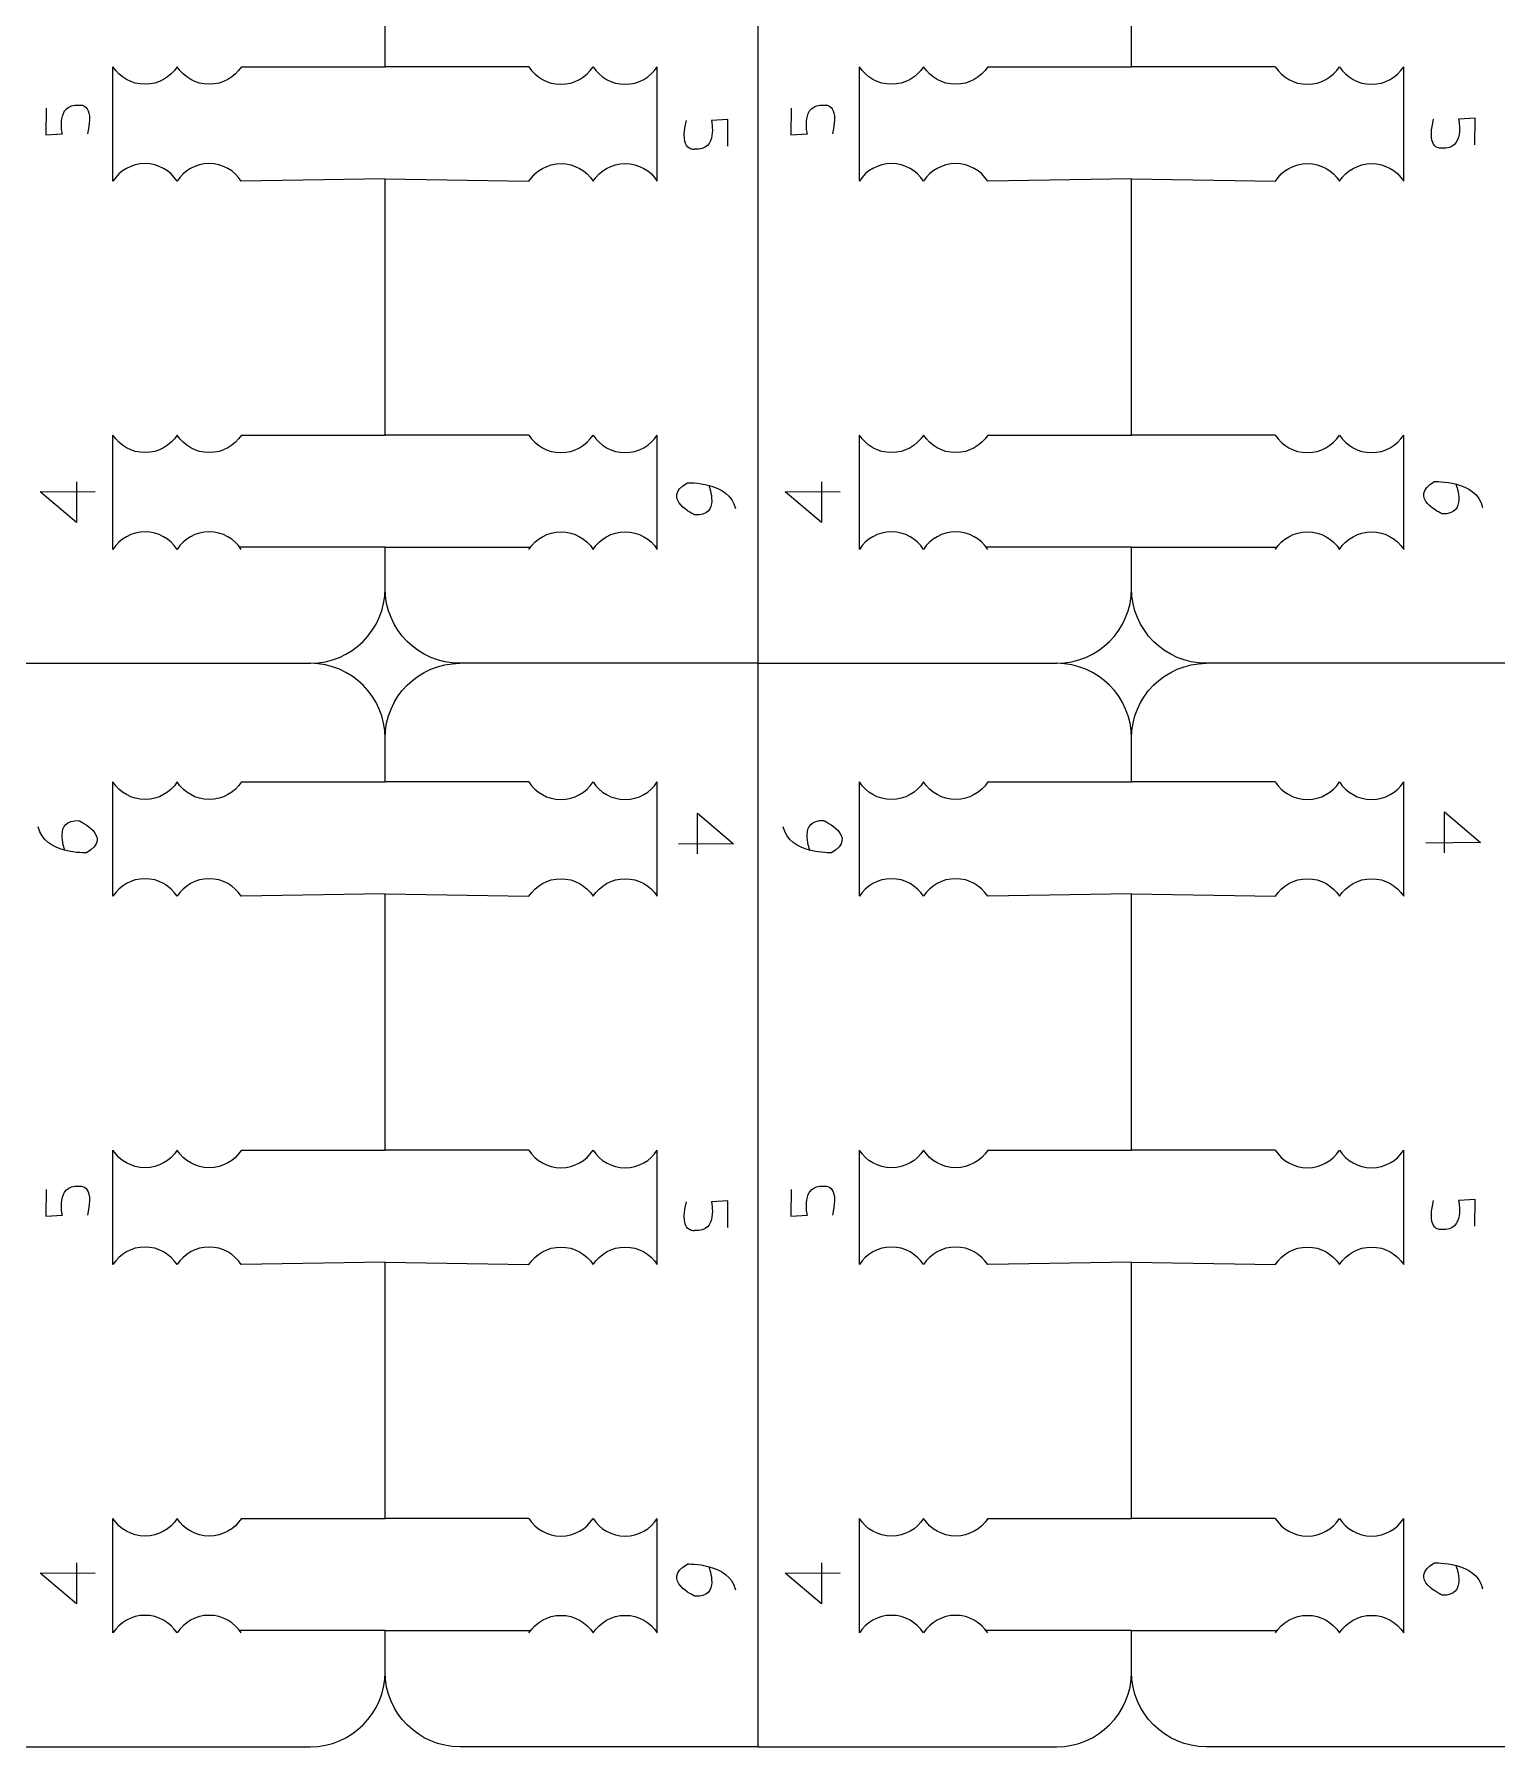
# Model space of a CAD drawing. Header units: centimetres. Extents: x -25 to 25, y -32.5 to 32.5.
# Drawn here: x -2.708 to 1.305, y 10.937 to 15.61 of the extents above; entities that cross this region are included whole.
import ezdxf

# ---------------------------------------------------------------- set-up
doc = ezdxf.new("R2010")
doc.units = ezdxf.units.CM
doc.header["$MEASUREMENT"] = 0
doc.layers.add('Capa 1', color=7, linetype='Continuous')

msp = doc.modelspace()

# ---------------------------------------------------------------- linework, layer by layer
at = {"layer": 'Capa 1', "color": 250, "lineweight": 9}
for points in [[(-0.73177, 13.89342), (-0.73177, 13.89342), (-0.73177, 16.84943), (-0.73177, 16.84943)], [(-2.49337, 15.2089), (-2.49337, 15.2089), (-2.49321, 15.521), (-2.49321, 15.521)], [(-1.3581, 15.521), (-1.3581, 15.521), (-1.75042, 15.521), (-1.75042, 15.521)], [(-1.00747, 15.2089), (-1.00747, 15.2089), (-1.00764, 15.521), (-1.00764, 15.521)], [(-0.45609, 15.2089), (-0.45609, 15.2089), (-0.45593, 15.521), (-0.45593, 15.521)], [(0.67919, 15.521), (0.67919, 15.521), (0.28686, 15.521), (0.28686, 15.521)], [(1.02981, 15.2089), (1.02981, 15.2089), (1.02964, 15.521), (1.02964, 15.521)], [(-1.75042, 15.21516), (-1.75042, 15.21516), (-1.35793, 15.2089), (-1.35793, 15.2089)], [(0.28686, 15.21516), (0.28686, 15.21516), (0.67935, 15.2089), (0.67935, 15.2089)], [(-2.49337, 14.20405), (-2.49337, 14.20405), (-2.49321, 14.51615), (-2.49321, 14.51615)], [(-1.3581, 14.51615), (-1.3581, 14.51615), (-1.75042, 14.51615), (-1.75042, 14.51615)], [(-1.00747, 14.20405), (-1.00747, 14.20405), (-1.00764, 14.51615), (-1.00764, 14.51615)], [(-0.45609, 14.20405), (-0.45609, 14.20405), (-0.45593, 14.51615), (-0.45593, 14.51615)], [(0.67919, 14.51615), (0.67919, 14.51615), (0.28686, 14.51615), (0.28686, 14.51615)], [(1.02981, 14.20405), (1.02981, 14.20405), (1.02964, 14.51615), (1.02964, 14.51615)], [(-1.75042, 14.2103), (-1.75042, 14.2103), (-1.35358, 14.2103), (-1.35358, 14.2103)], [(0.28686, 14.2103), (0.28686, 14.2103), (0.6837, 14.2103), (0.6837, 14.2103)], [(-1.75042, 13.68952), (-1.75042, 13.80167), (-1.65867, 13.89342), (-1.54653, 13.89342)], [(-0.73177, 10.93743), (-0.73177, 10.93743), (-0.73177, 13.89344), (-0.73177, 13.89344)], [(0.28686, 13.68952), (0.28686, 13.80167), (0.37861, 13.89342), (0.49076, 13.89342)], [(-2.49337, 13.25777), (-2.49337, 13.25777), (-2.49321, 13.56987), (-2.49321, 13.56987)], [(-1.3581, 13.56987), (-1.3581, 13.56987), (-1.75042, 13.56987), (-1.75042, 13.56987)], [(-1.00747, 13.25777), (-1.00747, 13.25777), (-1.00764, 13.56987), (-1.00764, 13.56987)], [(-0.45609, 13.25777), (-0.45609, 13.25777), (-0.45593, 13.56987), (-0.45593, 13.56987)], [(0.67919, 13.56987), (0.67919, 13.56987), (0.28686, 13.56987), (0.28686, 13.56987)], [(1.02981, 13.25777), (1.02981, 13.25777), (1.02964, 13.56987), (1.02964, 13.56987)], [(-1.75042, 13.26402), (-1.75042, 13.26402), (-1.35793, 13.25777), (-1.35793, 13.25777)], [(0.28686, 13.26402), (0.28686, 13.26402), (0.67935, 13.25777), (0.67935, 13.25777)], [(-2.49337, 12.25291), (-2.49337, 12.25291), (-2.49321, 12.56501), (-2.49321, 12.56501)], [(-1.3581, 12.56501), (-1.3581, 12.56501), (-1.75042, 12.56501), (-1.75042, 12.56501)], [(-1.00747, 12.25291), (-1.00747, 12.25291), (-1.00764, 12.56501), (-1.00764, 12.56501)], [(-0.45609, 12.25291), (-0.45609, 12.25291), (-0.45593, 12.56501), (-0.45593, 12.56501)], [(0.67919, 12.56501), (0.67919, 12.56501), (0.28686, 12.56501), (0.28686, 12.56501)], [(1.02981, 12.25291), (1.02981, 12.25291), (1.02964, 12.56501), (1.02964, 12.56501)], [(-1.75042, 12.25916), (-1.75042, 12.25916), (-1.35793, 12.25291), (-1.35793, 12.25291)], [(0.28686, 12.25916), (0.28686, 12.25916), (0.67935, 12.25291), (0.67935, 12.25291)], [(-2.49337, 11.24806), (-2.49337, 11.24806), (-2.49321, 11.56016), (-2.49321, 11.56016)], [(-1.3581, 11.56016), (-1.3581, 11.56016), (-1.75042, 11.56016), (-1.75042, 11.56016)], [(-1.00747, 11.24806), (-1.00747, 11.24806), (-1.00764, 11.56016), (-1.00764, 11.56016)], [(-0.45609, 11.24806), (-0.45609, 11.24806), (-0.45593, 11.56016), (-0.45593, 11.56016)], [(0.67919, 11.56016), (0.67919, 11.56016), (0.28686, 11.56016), (0.28686, 11.56016)], [(1.02981, 11.24806), (1.02981, 11.24806), (1.02964, 11.56016), (1.02964, 11.56016)], [(-1.75042, 11.25431), (-1.75042, 11.25431), (-1.35358, 11.25431), (-1.35358, 11.25431)], [(0.28686, 11.25431), (0.28686, 11.25431), (0.6837, 11.25431), (0.6837, 11.25431)]]:
    msp.add_open_spline(points, degree=3, dxfattribs=at)
for points, knots in [([(-2.14275, 15.521), (-2.14275, 15.521), (-1.75042, 15.521), (-1.75042, 15.521), (-1.75042, 15.521), (-1.75042, 15.521), (-1.75042, 16.22001), (-1.75042, 16.22001), (-1.75042, 16.22001), (-1.75042, 16.22001), (-2.14292, 16.21376), (-2.14292, 16.21376)], [0, 0, 0, 0, 0.25, 0.25, 0.25, 0.25, 0.5, 0.5, 0.5, 0.5, 1, 1, 1, 1]), ([(-0.10547, 15.521), (-0.10547, 15.521), (0.28686, 15.521), (0.28686, 15.521), (0.28686, 15.521), (0.28686, 15.521), (0.28686, 16.22001), (0.28686, 16.22001), (0.28686, 16.22001), (0.28686, 16.22001), (-0.10564, 16.21376), (-0.10564, 16.21376)], [0, 0, 0, 0, 0.25, 0.25, 0.25, 0.25, 0.5, 0.5, 0.5, 0.5, 1, 1, 1, 1]), ([(-2.31798, 15.521), (-2.33648, 15.49219), (-2.36881, 15.47309), (-2.40559, 15.47309), (-2.40559, 15.47309), (-2.44238, 15.47309), (-2.47471, 15.49219), (-2.49321, 15.521)], [0, 0, 0, 0, 0.3333333, 0.3333333, 0.3333333, 0.3333333, 1, 1, 1, 1]), ([(-2.14275, 15.521), (-2.16125, 15.49219), (-2.19358, 15.47309), (-2.23037, 15.47309), (-2.23037, 15.47309), (-2.26715, 15.47309), (-2.29948, 15.49219), (-2.31798, 15.521)], [0, 0, 0, 0, 0.3333333, 0.3333333, 0.3333333, 0.3333333, 1, 1, 1, 1]), ([(-1.3581, 15.521), (-1.3396, 15.49219), (-1.30727, 15.47309), (-1.27048, 15.47309), (-1.27048, 15.47309), (-1.2337, 15.47309), (-1.20136, 15.49219), (-1.18287, 15.521)], [0, 0, 0, 0, 0.3333333, 0.3333333, 0.3333333, 0.3333333, 1, 1, 1, 1]), ([(-1.18287, 15.521), (-1.16437, 15.49219), (-1.13204, 15.47309), (-1.09525, 15.47309), (-1.09525, 15.47309), (-1.05847, 15.47309), (-1.02614, 15.49219), (-1.00764, 15.521)], [0, 0, 0, 0, 0.3333333, 0.3333333, 0.3333333, 0.3333333, 1, 1, 1, 1]), ([(-0.2807, 15.521), (-0.2992, 15.49219), (-0.33153, 15.47309), (-0.36831, 15.47309), (-0.36831, 15.47309), (-0.4051, 15.47309), (-0.43743, 15.49219), (-0.45593, 15.521)], [0, 0, 0, 0, 0.3333333, 0.3333333, 0.3333333, 0.3333333, 1, 1, 1, 1]), ([(-0.10547, 15.521), (-0.12397, 15.49219), (-0.1563, 15.47309), (-0.19308, 15.47309), (-0.19308, 15.47309), (-0.22987, 15.47309), (-0.2622, 15.49219), (-0.2807, 15.521)], [0, 0, 0, 0, 0.3333333, 0.3333333, 0.3333333, 0.3333333, 1, 1, 1, 1]), ([(0.67919, 15.521), (0.69768, 15.49219), (0.73001, 15.47309), (0.7668, 15.47309), (0.7668, 15.47309), (0.80358, 15.47309), (0.83592, 15.49219), (0.85441, 15.521)], [0, 0, 0, 0, 0.3333333, 0.3333333, 0.3333333, 0.3333333, 1, 1, 1, 1]), ([(0.85441, 15.521), (0.87291, 15.49219), (0.90524, 15.47309), (0.94203, 15.47309), (0.94203, 15.47309), (0.97881, 15.47309), (1.01115, 15.49219), (1.02964, 15.521)], [0, 0, 0, 0, 0.3333333, 0.3333333, 0.3333333, 0.3333333, 1, 1, 1, 1]), ([(-2.31815, 15.2089), (-2.33664, 15.23772), (-2.36898, 15.25682), (-2.40576, 15.25682), (-2.40576, 15.25682), (-2.44255, 15.25682), (-2.47488, 15.23772), (-2.49337, 15.2089)], [0, 0, 0, 0, 0.3333333, 0.3333333, 0.3333333, 0.3333333, 1, 1, 1, 1]), ([(-2.14292, 15.2089), (-2.16141, 15.23772), (-2.19375, 15.25682), (-2.23053, 15.25682), (-2.23053, 15.25682), (-2.26732, 15.25682), (-2.29965, 15.23772), (-2.31815, 15.2089)], [0, 0, 0, 0, 0.3333333, 0.3333333, 0.3333333, 0.3333333, 1, 1, 1, 1]), ([(-1.35793, 15.2089), (-1.33943, 15.23772), (-1.3071, 15.25682), (-1.27032, 15.25682), (-1.27032, 15.25682), (-1.23353, 15.25682), (-1.2012, 15.23772), (-1.1827, 15.2089)], [0, 0, 0, 0, 0.3333333, 0.3333333, 0.3333333, 0.3333333, 1, 1, 1, 1]), ([(-1.1827, 15.2089), (-1.1642, 15.23772), (-1.13187, 15.25682), (-1.09509, 15.25682), (-1.09509, 15.25682), (-1.0583, 15.25682), (-1.02597, 15.23772), (-1.00747, 15.2089)], [0, 0, 0, 0, 0.3333333, 0.3333333, 0.3333333, 0.3333333, 1, 1, 1, 1]), ([(-0.28087, 15.2089), (-0.29936, 15.23772), (-0.33169, 15.25682), (-0.36848, 15.25682), (-0.36848, 15.25682), (-0.40526, 15.25682), (-0.4376, 15.23772), (-0.45609, 15.2089)], [0, 0, 0, 0, 0.3333333, 0.3333333, 0.3333333, 0.3333333, 1, 1, 1, 1]), ([(-0.10564, 15.2089), (-0.12413, 15.23772), (-0.15647, 15.25682), (-0.19325, 15.25682), (-0.19325, 15.25682), (-0.23004, 15.25682), (-0.26237, 15.23772), (-0.28087, 15.2089)], [0, 0, 0, 0, 0.3333333, 0.3333333, 0.3333333, 0.3333333, 1, 1, 1, 1]), ([(0.67935, 15.2089), (0.69785, 15.23772), (0.73018, 15.25682), (0.76697, 15.25682), (0.76697, 15.25682), (0.80375, 15.25682), (0.83608, 15.23772), (0.85458, 15.2089)], [0, 0, 0, 0, 0.3333333, 0.3333333, 0.3333333, 0.3333333, 1, 1, 1, 1]), ([(0.85458, 15.2089), (0.87308, 15.23772), (0.90541, 15.25682), (0.94219, 15.25682), (0.94219, 15.25682), (0.97898, 15.25682), (1.01131, 15.23772), (1.02981, 15.2089)], [0, 0, 0, 0, 0.3333333, 0.3333333, 0.3333333, 0.3333333, 1, 1, 1, 1]), ([(-2.14275, 14.51615), (-2.14275, 14.51615), (-1.75042, 14.51615), (-1.75042, 14.51615), (-1.75042, 14.51615), (-1.75042, 14.51615), (-1.75042, 15.21516), (-1.75042, 15.21516), (-1.75042, 15.21516), (-1.75042, 15.21516), (-2.14292, 15.2089), (-2.14292, 15.2089)], [0, 0, 0, 0, 0.25, 0.25, 0.25, 0.25, 0.5, 0.5, 0.5, 0.5, 1, 1, 1, 1]), ([(-0.10547, 14.51615), (-0.10547, 14.51615), (0.28686, 14.51615), (0.28686, 14.51615), (0.28686, 14.51615), (0.28686, 14.51615), (0.28686, 15.21516), (0.28686, 15.21516), (0.28686, 15.21516), (0.28686, 15.21516), (-0.10564, 15.2089), (-0.10564, 15.2089)], [0, 0, 0, 0, 0.25, 0.25, 0.25, 0.25, 0.5, 0.5, 0.5, 0.5, 1, 1, 1, 1]), ([(-2.31798, 14.51615), (-2.33648, 14.48733), (-2.36881, 14.46823), (-2.40559, 14.46823), (-2.40559, 14.46823), (-2.44238, 14.46823), (-2.47471, 14.48733), (-2.49321, 14.51615)], [0, 0, 0, 0, 0.3333333, 0.3333333, 0.3333333, 0.3333333, 1, 1, 1, 1]), ([(-2.14275, 14.51615), (-2.16125, 14.48733), (-2.19358, 14.46823), (-2.23037, 14.46823), (-2.23037, 14.46823), (-2.26715, 14.46823), (-2.29948, 14.48733), (-2.31798, 14.51615)], [0, 0, 0, 0, 0.3333333, 0.3333333, 0.3333333, 0.3333333, 1, 1, 1, 1]), ([(-1.3581, 14.51615), (-1.3396, 14.48733), (-1.30727, 14.46823), (-1.27048, 14.46823), (-1.27048, 14.46823), (-1.2337, 14.46823), (-1.20136, 14.48733), (-1.18287, 14.51615)], [0, 0, 0, 0, 0.3333333, 0.3333333, 0.3333333, 0.3333333, 1, 1, 1, 1]), ([(-1.18287, 14.51615), (-1.16437, 14.48733), (-1.13204, 14.46823), (-1.09525, 14.46823), (-1.09525, 14.46823), (-1.05847, 14.46823), (-1.02614, 14.48733), (-1.00764, 14.51615)], [0, 0, 0, 0, 0.3333333, 0.3333333, 0.3333333, 0.3333333, 1, 1, 1, 1]), ([(-0.2807, 14.51615), (-0.2992, 14.48733), (-0.33153, 14.46823), (-0.36831, 14.46823), (-0.36831, 14.46823), (-0.4051, 14.46823), (-0.43743, 14.48733), (-0.45593, 14.51615)], [0, 0, 0, 0, 0.3333333, 0.3333333, 0.3333333, 0.3333333, 1, 1, 1, 1]), ([(-0.10547, 14.51615), (-0.12397, 14.48733), (-0.1563, 14.46823), (-0.19308, 14.46823), (-0.19308, 14.46823), (-0.22987, 14.46823), (-0.2622, 14.48733), (-0.2807, 14.51615)], [0, 0, 0, 0, 0.3333333, 0.3333333, 0.3333333, 0.3333333, 1, 1, 1, 1]), ([(0.67919, 14.51615), (0.69768, 14.48733), (0.73001, 14.46823), (0.7668, 14.46823), (0.7668, 14.46823), (0.80358, 14.46823), (0.83592, 14.48733), (0.85441, 14.51615)], [0, 0, 0, 0, 0.3333333, 0.3333333, 0.3333333, 0.3333333, 1, 1, 1, 1]), ([(0.85441, 14.51615), (0.87291, 14.48733), (0.90524, 14.46823), (0.94203, 14.46823), (0.94203, 14.46823), (0.97881, 14.46823), (1.01115, 14.48733), (1.02964, 14.51615)], [0, 0, 0, 0, 0.3333333, 0.3333333, 0.3333333, 0.3333333, 1, 1, 1, 1]), ([(-2.31815, 14.20405), (-2.33664, 14.23286), (-2.36898, 14.25196), (-2.40576, 14.25196), (-2.40576, 14.25196), (-2.44255, 14.25196), (-2.47488, 14.23286), (-2.49337, 14.20405)], [0, 0, 0, 0, 0.3333333, 0.3333333, 0.3333333, 0.3333333, 1, 1, 1, 1]), ([(-2.14292, 14.20405), (-2.16141, 14.23286), (-2.19375, 14.25196), (-2.23053, 14.25196), (-2.23053, 14.25196), (-2.26732, 14.25196), (-2.29965, 14.23286), (-2.31815, 14.20405)], [0, 0, 0, 0, 0.3333333, 0.3333333, 0.3333333, 0.3333333, 1, 1, 1, 1]), ([(-1.35793, 14.20405), (-1.33943, 14.23286), (-1.3071, 14.25196), (-1.27032, 14.25196), (-1.27032, 14.25196), (-1.23353, 14.25196), (-1.2012, 14.23286), (-1.1827, 14.20405)], [0, 0, 0, 0, 0.3333333, 0.3333333, 0.3333333, 0.3333333, 1, 1, 1, 1]), ([(-1.1827, 14.20405), (-1.1642, 14.23286), (-1.13187, 14.25196), (-1.09509, 14.25196), (-1.09509, 14.25196), (-1.0583, 14.25196), (-1.02597, 14.23286), (-1.00747, 14.20405)], [0, 0, 0, 0, 0.3333333, 0.3333333, 0.3333333, 0.3333333, 1, 1, 1, 1]), ([(-0.28087, 14.20405), (-0.29936, 14.23286), (-0.33169, 14.25196), (-0.36848, 14.25196), (-0.36848, 14.25196), (-0.40526, 14.25196), (-0.4376, 14.23286), (-0.45609, 14.20405)], [0, 0, 0, 0, 0.3333333, 0.3333333, 0.3333333, 0.3333333, 1, 1, 1, 1]), ([(-0.10564, 14.20405), (-0.12413, 14.23286), (-0.15647, 14.25196), (-0.19325, 14.25196), (-0.19325, 14.25196), (-0.23004, 14.25196), (-0.26237, 14.23286), (-0.28087, 14.20405)], [0, 0, 0, 0, 0.3333333, 0.3333333, 0.3333333, 0.3333333, 1, 1, 1, 1]), ([(0.67935, 14.20405), (0.69785, 14.23286), (0.73018, 14.25196), (0.76697, 14.25196), (0.76697, 14.25196), (0.80375, 14.25196), (0.83608, 14.23286), (0.85458, 14.20405)], [0, 0, 0, 0, 0.3333333, 0.3333333, 0.3333333, 0.3333333, 1, 1, 1, 1]), ([(0.85458, 14.20405), (0.87308, 14.23286), (0.90541, 14.25196), (0.94219, 14.25196), (0.94219, 14.25196), (0.97898, 14.25196), (1.01131, 14.23286), (1.02981, 14.20405)], [0, 0, 0, 0, 0.3333333, 0.3333333, 0.3333333, 0.3333333, 1, 1, 1, 1]), ([(-2.76906, 13.89342), (-2.29695, 13.89342), (-1.95432, 13.89342), (-1.95432, 13.89342), (-1.95432, 13.89342), (-1.84218, 13.89342), (-1.75042, 13.98518), (-1.75042, 14.09732), (-1.75042, 14.09732), (-1.75042, 14.09732), (-1.75042, 14.2103), (-1.75042, 14.2103), (-1.75042, 14.2103), (-1.75042, 14.2103), (-2.14727, 14.2103), (-2.14727, 14.2103)], [0, 0, 0, 0, 0.2, 0.2, 0.2, 0.2, 0.4, 0.4, 0.4, 0.4, 0.6, 0.6, 0.6, 0.6, 1, 1, 1, 1]), ([(-0.73178, 13.89342), (-0.25966, 13.89342), (0.08296, 13.89342), (0.08296, 13.89342), (0.08296, 13.89342), (0.1951, 13.89342), (0.28686, 13.98518), (0.28686, 14.09732), (0.28686, 14.09732), (0.28686, 14.09732), (0.28686, 14.2103), (0.28686, 14.2103), (0.28686, 14.2103), (0.28686, 14.2103), (-0.10999, 14.2103), (-0.10999, 14.2103)], [0, 0, 0, 0, 0.2, 0.2, 0.2, 0.2, 0.4, 0.4, 0.4, 0.4, 0.6, 0.6, 0.6, 0.6, 1, 1, 1, 1]), ([(-0.73178, 13.89342), (-1.2039, 13.89342), (-1.54653, 13.89342), (-1.54653, 13.89342), (-1.54653, 13.89342), (-1.65867, 13.89342), (-1.75042, 13.98518), (-1.75042, 14.09732)], [0, 0, 0, 0, 0.3333333, 0.3333333, 0.3333333, 0.3333333, 1, 1, 1, 1]), ([(1.3055, 13.89342), (0.83338, 13.89342), (0.49076, 13.89342), (0.49076, 13.89342), (0.49076, 13.89342), (0.37861, 13.89342), (0.28686, 13.98518), (0.28686, 14.09732)], [0, 0, 0, 0, 0.3333333, 0.3333333, 0.3333333, 0.3333333, 1, 1, 1, 1]), ([(-2.14275, 13.56987), (-2.14275, 13.56987), (-1.75042, 13.56987), (-1.75042, 13.56987), (-1.75042, 13.56987), (-1.75042, 13.56987), (-1.75042, 13.68952), (-1.75042, 13.68952), (-1.75042, 13.68952), (-1.75042, 13.80167), (-1.84218, 13.89342), (-1.95432, 13.89342)], [0, 0, 0, 0, 0.25, 0.25, 0.25, 0.25, 0.5, 0.5, 0.5, 0.5, 1, 1, 1, 1]), ([(-0.10547, 13.56987), (-0.10547, 13.56987), (0.28686, 13.56987), (0.28686, 13.56987), (0.28686, 13.56987), (0.28686, 13.56987), (0.28686, 13.68952), (0.28686, 13.68952), (0.28686, 13.68952), (0.28686, 13.80167), (0.1951, 13.89342), (0.08296, 13.89342)], [0, 0, 0, 0, 0.25, 0.25, 0.25, 0.25, 0.5, 0.5, 0.5, 0.5, 1, 1, 1, 1]), ([(-2.31798, 13.56987), (-2.33648, 13.54105), (-2.36881, 13.52195), (-2.40559, 13.52195), (-2.40559, 13.52195), (-2.44238, 13.52195), (-2.47471, 13.54105), (-2.49321, 13.56987)], [0, 0, 0, 0, 0.3333333, 0.3333333, 0.3333333, 0.3333333, 1, 1, 1, 1]), ([(-2.14275, 13.56987), (-2.16125, 13.54105), (-2.19358, 13.52195), (-2.23037, 13.52195), (-2.23037, 13.52195), (-2.26715, 13.52195), (-2.29948, 13.54105), (-2.31798, 13.56987)], [0, 0, 0, 0, 0.3333333, 0.3333333, 0.3333333, 0.3333333, 1, 1, 1, 1]), ([(-1.3581, 13.56987), (-1.3396, 13.54105), (-1.30727, 13.52195), (-1.27048, 13.52195), (-1.27048, 13.52195), (-1.2337, 13.52195), (-1.20136, 13.54105), (-1.18287, 13.56987)], [0, 0, 0, 0, 0.3333333, 0.3333333, 0.3333333, 0.3333333, 1, 1, 1, 1]), ([(-1.18287, 13.56987), (-1.16437, 13.54105), (-1.13204, 13.52195), (-1.09525, 13.52195), (-1.09525, 13.52195), (-1.05847, 13.52195), (-1.02614, 13.54105), (-1.00764, 13.56987)], [0, 0, 0, 0, 0.3333333, 0.3333333, 0.3333333, 0.3333333, 1, 1, 1, 1]), ([(-0.2807, 13.56987), (-0.2992, 13.54105), (-0.33153, 13.52195), (-0.36831, 13.52195), (-0.36831, 13.52195), (-0.4051, 13.52195), (-0.43743, 13.54105), (-0.45593, 13.56987)], [0, 0, 0, 0, 0.3333333, 0.3333333, 0.3333333, 0.3333333, 1, 1, 1, 1]), ([(-0.10547, 13.56987), (-0.12397, 13.54105), (-0.1563, 13.52195), (-0.19308, 13.52195), (-0.19308, 13.52195), (-0.22987, 13.52195), (-0.2622, 13.54105), (-0.2807, 13.56987)], [0, 0, 0, 0, 0.3333333, 0.3333333, 0.3333333, 0.3333333, 1, 1, 1, 1]), ([(0.67919, 13.56987), (0.69768, 13.54105), (0.73001, 13.52195), (0.7668, 13.52195), (0.7668, 13.52195), (0.80358, 13.52195), (0.83592, 13.54105), (0.85441, 13.56987)], [0, 0, 0, 0, 0.3333333, 0.3333333, 0.3333333, 0.3333333, 1, 1, 1, 1]), ([(0.85441, 13.56987), (0.87291, 13.54105), (0.90524, 13.52195), (0.94203, 13.52195), (0.94203, 13.52195), (0.97881, 13.52195), (1.01115, 13.54105), (1.02964, 13.56987)], [0, 0, 0, 0, 0.3333333, 0.3333333, 0.3333333, 0.3333333, 1, 1, 1, 1]), ([(-2.31815, 13.25777), (-2.33664, 13.28659), (-2.36898, 13.30569), (-2.40576, 13.30569), (-2.40576, 13.30569), (-2.44255, 13.30569), (-2.47488, 13.28659), (-2.49337, 13.25777)], [0, 0, 0, 0, 0.3333333, 0.3333333, 0.3333333, 0.3333333, 1, 1, 1, 1]), ([(-2.14292, 13.25777), (-2.16141, 13.28659), (-2.19375, 13.30569), (-2.23053, 13.30569), (-2.23053, 13.30569), (-2.26732, 13.30569), (-2.29965, 13.28659), (-2.31815, 13.25777)], [0, 0, 0, 0, 0.3333333, 0.3333333, 0.3333333, 0.3333333, 1, 1, 1, 1]), ([(-1.35793, 13.25777), (-1.33943, 13.28659), (-1.3071, 13.30569), (-1.27032, 13.30569), (-1.27032, 13.30569), (-1.23353, 13.30569), (-1.2012, 13.28659), (-1.1827, 13.25777)], [0, 0, 0, 0, 0.3333333, 0.3333333, 0.3333333, 0.3333333, 1, 1, 1, 1]), ([(-1.1827, 13.25777), (-1.1642, 13.28659), (-1.13187, 13.30569), (-1.09509, 13.30569), (-1.09509, 13.30569), (-1.0583, 13.30569), (-1.02597, 13.28659), (-1.00747, 13.25777)], [0, 0, 0, 0, 0.3333333, 0.3333333, 0.3333333, 0.3333333, 1, 1, 1, 1]), ([(-0.28087, 13.25777), (-0.29936, 13.28659), (-0.33169, 13.30569), (-0.36848, 13.30569), (-0.36848, 13.30569), (-0.40526, 13.30569), (-0.4376, 13.28659), (-0.45609, 13.25777)], [0, 0, 0, 0, 0.3333333, 0.3333333, 0.3333333, 0.3333333, 1, 1, 1, 1]), ([(-0.10564, 13.25777), (-0.12413, 13.28659), (-0.15647, 13.30569), (-0.19325, 13.30569), (-0.19325, 13.30569), (-0.23004, 13.30569), (-0.26237, 13.28659), (-0.28087, 13.25777)], [0, 0, 0, 0, 0.3333333, 0.3333333, 0.3333333, 0.3333333, 1, 1, 1, 1]), ([(0.67935, 13.25777), (0.69785, 13.28659), (0.73018, 13.30569), (0.76697, 13.30569), (0.76697, 13.30569), (0.80375, 13.30569), (0.83608, 13.28659), (0.85458, 13.25777)], [0, 0, 0, 0, 0.3333333, 0.3333333, 0.3333333, 0.3333333, 1, 1, 1, 1]), ([(0.85458, 13.25777), (0.87308, 13.28659), (0.90541, 13.30569), (0.94219, 13.30569), (0.94219, 13.30569), (0.97898, 13.30569), (1.01131, 13.28659), (1.02981, 13.25777)], [0, 0, 0, 0, 0.3333333, 0.3333333, 0.3333333, 0.3333333, 1, 1, 1, 1]), ([(-2.14275, 12.56501), (-2.14275, 12.56501), (-1.75042, 12.56501), (-1.75042, 12.56501), (-1.75042, 12.56501), (-1.75042, 12.56501), (-1.75042, 13.26402), (-1.75042, 13.26402), (-1.75042, 13.26402), (-1.75042, 13.26402), (-2.14292, 13.25777), (-2.14292, 13.25777)], [0, 0, 0, 0, 0.25, 0.25, 0.25, 0.25, 0.5, 0.5, 0.5, 0.5, 1, 1, 1, 1]), ([(-0.10547, 12.56501), (-0.10547, 12.56501), (0.28686, 12.56501), (0.28686, 12.56501), (0.28686, 12.56501), (0.28686, 12.56501), (0.28686, 13.26402), (0.28686, 13.26402), (0.28686, 13.26402), (0.28686, 13.26402), (-0.10564, 13.25777), (-0.10564, 13.25777)], [0, 0, 0, 0, 0.25, 0.25, 0.25, 0.25, 0.5, 0.5, 0.5, 0.5, 1, 1, 1, 1]), ([(-2.31798, 12.56501), (-2.33648, 12.5362), (-2.36881, 12.5171), (-2.40559, 12.5171), (-2.40559, 12.5171), (-2.44238, 12.5171), (-2.47471, 12.5362), (-2.49321, 12.56501)], [0, 0, 0, 0, 0.3333333, 0.3333333, 0.3333333, 0.3333333, 1, 1, 1, 1]), ([(-2.14275, 12.56501), (-2.16125, 12.5362), (-2.19358, 12.5171), (-2.23037, 12.5171), (-2.23037, 12.5171), (-2.26715, 12.5171), (-2.29948, 12.5362), (-2.31798, 12.56501)], [0, 0, 0, 0, 0.3333333, 0.3333333, 0.3333333, 0.3333333, 1, 1, 1, 1]), ([(-1.3581, 12.56501), (-1.3396, 12.5362), (-1.30727, 12.5171), (-1.27048, 12.5171), (-1.27048, 12.5171), (-1.2337, 12.5171), (-1.20136, 12.5362), (-1.18287, 12.56501)], [0, 0, 0, 0, 0.3333333, 0.3333333, 0.3333333, 0.3333333, 1, 1, 1, 1]), ([(-1.18287, 12.56501), (-1.16437, 12.5362), (-1.13204, 12.5171), (-1.09525, 12.5171), (-1.09525, 12.5171), (-1.05847, 12.5171), (-1.02614, 12.5362), (-1.00764, 12.56501)], [0, 0, 0, 0, 0.3333333, 0.3333333, 0.3333333, 0.3333333, 1, 1, 1, 1]), ([(-0.2807, 12.56501), (-0.2992, 12.5362), (-0.33153, 12.5171), (-0.36831, 12.5171), (-0.36831, 12.5171), (-0.4051, 12.5171), (-0.43743, 12.5362), (-0.45593, 12.56501)], [0, 0, 0, 0, 0.3333333, 0.3333333, 0.3333333, 0.3333333, 1, 1, 1, 1]), ([(-0.10547, 12.56501), (-0.12397, 12.5362), (-0.1563, 12.5171), (-0.19308, 12.5171), (-0.19308, 12.5171), (-0.22987, 12.5171), (-0.2622, 12.5362), (-0.2807, 12.56501)], [0, 0, 0, 0, 0.3333333, 0.3333333, 0.3333333, 0.3333333, 1, 1, 1, 1]), ([(0.67919, 12.56501), (0.69768, 12.5362), (0.73001, 12.5171), (0.7668, 12.5171), (0.7668, 12.5171), (0.80358, 12.5171), (0.83592, 12.5362), (0.85441, 12.56501)], [0, 0, 0, 0, 0.3333333, 0.3333333, 0.3333333, 0.3333333, 1, 1, 1, 1]), ([(0.85441, 12.56501), (0.87291, 12.5362), (0.90524, 12.5171), (0.94203, 12.5171), (0.94203, 12.5171), (0.97881, 12.5171), (1.01115, 12.5362), (1.02964, 12.56501)], [0, 0, 0, 0, 0.3333333, 0.3333333, 0.3333333, 0.3333333, 1, 1, 1, 1]), ([(-2.31815, 12.25291), (-2.33664, 12.28173), (-2.36898, 12.30083), (-2.40576, 12.30083), (-2.40576, 12.30083), (-2.44255, 12.30083), (-2.47488, 12.28173), (-2.49337, 12.25291)], [0, 0, 0, 0, 0.3333333, 0.3333333, 0.3333333, 0.3333333, 1, 1, 1, 1]), ([(-2.14292, 12.25291), (-2.16141, 12.28173), (-2.19375, 12.30083), (-2.23053, 12.30083), (-2.23053, 12.30083), (-2.26732, 12.30083), (-2.29965, 12.28173), (-2.31815, 12.25291)], [0, 0, 0, 0, 0.3333333, 0.3333333, 0.3333333, 0.3333333, 1, 1, 1, 1]), ([(-1.35793, 12.25291), (-1.33943, 12.28173), (-1.3071, 12.30083), (-1.27032, 12.30083), (-1.27032, 12.30083), (-1.23353, 12.30083), (-1.2012, 12.28173), (-1.1827, 12.25291)], [0, 0, 0, 0, 0.3333333, 0.3333333, 0.3333333, 0.3333333, 1, 1, 1, 1]), ([(-1.1827, 12.25291), (-1.1642, 12.28173), (-1.13187, 12.30083), (-1.09509, 12.30083), (-1.09509, 12.30083), (-1.0583, 12.30083), (-1.02597, 12.28173), (-1.00747, 12.25291)], [0, 0, 0, 0, 0.3333333, 0.3333333, 0.3333333, 0.3333333, 1, 1, 1, 1]), ([(-0.28087, 12.25291), (-0.29936, 12.28173), (-0.33169, 12.30083), (-0.36848, 12.30083), (-0.36848, 12.30083), (-0.40526, 12.30083), (-0.4376, 12.28173), (-0.45609, 12.25291)], [0, 0, 0, 0, 0.3333333, 0.3333333, 0.3333333, 0.3333333, 1, 1, 1, 1]), ([(-0.10564, 12.25291), (-0.12413, 12.28173), (-0.15647, 12.30083), (-0.19325, 12.30083), (-0.19325, 12.30083), (-0.23004, 12.30083), (-0.26237, 12.28173), (-0.28087, 12.25291)], [0, 0, 0, 0, 0.3333333, 0.3333333, 0.3333333, 0.3333333, 1, 1, 1, 1]), ([(0.67935, 12.25291), (0.69785, 12.28173), (0.73018, 12.30083), (0.76697, 12.30083), (0.76697, 12.30083), (0.80375, 12.30083), (0.83608, 12.28173), (0.85458, 12.25291)], [0, 0, 0, 0, 0.3333333, 0.3333333, 0.3333333, 0.3333333, 1, 1, 1, 1]), ([(0.85458, 12.25291), (0.87308, 12.28173), (0.90541, 12.30083), (0.94219, 12.30083), (0.94219, 12.30083), (0.97898, 12.30083), (1.01131, 12.28173), (1.02981, 12.25291)], [0, 0, 0, 0, 0.3333333, 0.3333333, 0.3333333, 0.3333333, 1, 1, 1, 1]), ([(-2.14275, 11.56016), (-2.14275, 11.56016), (-1.75042, 11.56016), (-1.75042, 11.56016), (-1.75042, 11.56016), (-1.75042, 11.56016), (-1.75042, 12.25916), (-1.75042, 12.25916), (-1.75042, 12.25916), (-1.75042, 12.25916), (-2.14292, 12.25291), (-2.14292, 12.25291)], [0, 0, 0, 0, 0.25, 0.25, 0.25, 0.25, 0.5, 0.5, 0.5, 0.5, 1, 1, 1, 1]), ([(-0.10547, 11.56016), (-0.10547, 11.56016), (0.28686, 11.56016), (0.28686, 11.56016), (0.28686, 11.56016), (0.28686, 11.56016), (0.28686, 12.25916), (0.28686, 12.25916), (0.28686, 12.25916), (0.28686, 12.25916), (-0.10564, 12.25291), (-0.10564, 12.25291)], [0, 0, 0, 0, 0.25, 0.25, 0.25, 0.25, 0.5, 0.5, 0.5, 0.5, 1, 1, 1, 1]), ([(-2.31798, 11.56016), (-2.33648, 11.53134), (-2.36881, 11.51224), (-2.40559, 11.51224), (-2.40559, 11.51224), (-2.44238, 11.51224), (-2.47471, 11.53134), (-2.49321, 11.56016)], [0, 0, 0, 0, 0.3333333, 0.3333333, 0.3333333, 0.3333333, 1, 1, 1, 1]), ([(-2.14275, 11.56016), (-2.16125, 11.53134), (-2.19358, 11.51224), (-2.23037, 11.51224), (-2.23037, 11.51224), (-2.26715, 11.51224), (-2.29948, 11.53134), (-2.31798, 11.56016)], [0, 0, 0, 0, 0.3333333, 0.3333333, 0.3333333, 0.3333333, 1, 1, 1, 1]), ([(-1.3581, 11.56016), (-1.3396, 11.53134), (-1.30727, 11.51224), (-1.27048, 11.51224), (-1.27048, 11.51224), (-1.2337, 11.51224), (-1.20136, 11.53134), (-1.18287, 11.56016)], [0, 0, 0, 0, 0.3333333, 0.3333333, 0.3333333, 0.3333333, 1, 1, 1, 1]), ([(-1.18287, 11.56016), (-1.16437, 11.53134), (-1.13204, 11.51224), (-1.09525, 11.51224), (-1.09525, 11.51224), (-1.05847, 11.51224), (-1.02614, 11.53134), (-1.00764, 11.56016)], [0, 0, 0, 0, 0.3333333, 0.3333333, 0.3333333, 0.3333333, 1, 1, 1, 1]), ([(-0.2807, 11.56016), (-0.2992, 11.53134), (-0.33153, 11.51224), (-0.36831, 11.51224), (-0.36831, 11.51224), (-0.4051, 11.51224), (-0.43743, 11.53134), (-0.45593, 11.56016)], [0, 0, 0, 0, 0.3333333, 0.3333333, 0.3333333, 0.3333333, 1, 1, 1, 1]), ([(-0.10547, 11.56016), (-0.12397, 11.53134), (-0.1563, 11.51224), (-0.19308, 11.51224), (-0.19308, 11.51224), (-0.22987, 11.51224), (-0.2622, 11.53134), (-0.2807, 11.56016)], [0, 0, 0, 0, 0.3333333, 0.3333333, 0.3333333, 0.3333333, 1, 1, 1, 1]), ([(0.67919, 11.56016), (0.69768, 11.53134), (0.73001, 11.51224), (0.7668, 11.51224), (0.7668, 11.51224), (0.80358, 11.51224), (0.83592, 11.53134), (0.85441, 11.56016)], [0, 0, 0, 0, 0.3333333, 0.3333333, 0.3333333, 0.3333333, 1, 1, 1, 1]), ([(0.85441, 11.56016), (0.87291, 11.53134), (0.90524, 11.51224), (0.94203, 11.51224), (0.94203, 11.51224), (0.97881, 11.51224), (1.01115, 11.53134), (1.02964, 11.56016)], [0, 0, 0, 0, 0.3333333, 0.3333333, 0.3333333, 0.3333333, 1, 1, 1, 1]), ([(-2.31815, 11.24806), (-2.33664, 11.27687), (-2.36898, 11.29597), (-2.40576, 11.29597), (-2.40576, 11.29597), (-2.44255, 11.29597), (-2.47488, 11.27687), (-2.49337, 11.24806)], [0, 0, 0, 0, 0.3333333, 0.3333333, 0.3333333, 0.3333333, 1, 1, 1, 1]), ([(-2.14292, 11.24806), (-2.16141, 11.27687), (-2.19375, 11.29597), (-2.23053, 11.29597), (-2.23053, 11.29597), (-2.26732, 11.29597), (-2.29965, 11.27687), (-2.31815, 11.24806)], [0, 0, 0, 0, 0.3333333, 0.3333333, 0.3333333, 0.3333333, 1, 1, 1, 1]), ([(-1.35793, 11.24806), (-1.33943, 11.27687), (-1.3071, 11.29597), (-1.27032, 11.29597), (-1.27032, 11.29597), (-1.23353, 11.29597), (-1.2012, 11.27687), (-1.1827, 11.24806)], [0, 0, 0, 0, 0.3333333, 0.3333333, 0.3333333, 0.3333333, 1, 1, 1, 1]), ([(-1.1827, 11.24806), (-1.1642, 11.27687), (-1.13187, 11.29597), (-1.09509, 11.29597), (-1.09509, 11.29597), (-1.0583, 11.29597), (-1.02597, 11.27687), (-1.00747, 11.24806)], [0, 0, 0, 0, 0.3333333, 0.3333333, 0.3333333, 0.3333333, 1, 1, 1, 1]), ([(-0.28087, 11.24806), (-0.29936, 11.27687), (-0.33169, 11.29597), (-0.36848, 11.29597), (-0.36848, 11.29597), (-0.40526, 11.29597), (-0.4376, 11.27687), (-0.45609, 11.24806)], [0, 0, 0, 0, 0.3333333, 0.3333333, 0.3333333, 0.3333333, 1, 1, 1, 1]), ([(-0.10564, 11.24806), (-0.12413, 11.27687), (-0.15647, 11.29597), (-0.19325, 11.29597), (-0.19325, 11.29597), (-0.23004, 11.29597), (-0.26237, 11.27687), (-0.28087, 11.24806)], [0, 0, 0, 0, 0.3333333, 0.3333333, 0.3333333, 0.3333333, 1, 1, 1, 1]), ([(0.67935, 11.24806), (0.69785, 11.27687), (0.73018, 11.29597), (0.76697, 11.29597), (0.76697, 11.29597), (0.80375, 11.29597), (0.83608, 11.27687), (0.85458, 11.24806)], [0, 0, 0, 0, 0.3333333, 0.3333333, 0.3333333, 0.3333333, 1, 1, 1, 1]), ([(0.85458, 11.24806), (0.87308, 11.27687), (0.90541, 11.29597), (0.94219, 11.29597), (0.94219, 11.29597), (0.97898, 11.29597), (1.01131, 11.27687), (1.02981, 11.24806)], [0, 0, 0, 0, 0.3333333, 0.3333333, 0.3333333, 0.3333333, 1, 1, 1, 1]), ([(-2.76906, 10.93743), (-2.29695, 10.93743), (-1.95432, 10.93743), (-1.95432, 10.93743), (-1.95432, 10.93743), (-1.84218, 10.93743), (-1.75042, 11.02919), (-1.75042, 11.14133), (-1.75042, 11.14133), (-1.75042, 11.14133), (-1.75042, 11.25431), (-1.75042, 11.25431), (-1.75042, 11.25431), (-1.75042, 11.25431), (-2.14727, 11.25431), (-2.14727, 11.25431)], [0, 0, 0, 0, 0.2, 0.2, 0.2, 0.2, 0.4, 0.4, 0.4, 0.4, 0.6, 0.6, 0.6, 0.6, 1, 1, 1, 1]), ([(-0.73178, 10.93743), (-0.25966, 10.93743), (0.08296, 10.93743), (0.08296, 10.93743), (0.08296, 10.93743), (0.1951, 10.93743), (0.28686, 11.02919), (0.28686, 11.14133), (0.28686, 11.14133), (0.28686, 11.14133), (0.28686, 11.25431), (0.28686, 11.25431), (0.28686, 11.25431), (0.28686, 11.25431), (-0.10999, 11.25431), (-0.10999, 11.25431)], [0, 0, 0, 0, 0.2, 0.2, 0.2, 0.2, 0.4, 0.4, 0.4, 0.4, 0.6, 0.6, 0.6, 0.6, 1, 1, 1, 1]), ([(-0.73178, 10.93743), (-1.2039, 10.93743), (-1.54653, 10.93743), (-1.54653, 10.93743), (-1.54653, 10.93743), (-1.65867, 10.93743), (-1.75042, 11.02919), (-1.75042, 11.14133)], [0, 0, 0, 0, 0.3333333, 0.3333333, 0.3333333, 0.3333333, 1, 1, 1, 1]), ([(1.3055, 10.93743), (0.83338, 10.93743), (0.49076, 10.93743), (0.49076, 10.93743), (0.49076, 10.93743), (0.37861, 10.93743), (0.28686, 11.02919), (0.28686, 11.14133)], [0, 0, 0, 0, 0.3333333, 0.3333333, 0.3333333, 0.3333333, 1, 1, 1, 1])]:
    msp.add_open_spline(points, degree=3, knots=knots, dxfattribs=at)
at = {"layer": 'Capa 1', "color": 240, "lineweight": 9}
for points, knots in [([(-2.63134, 15.33759), (-2.63134, 15.33759), (-2.65051, 15.4213), (-2.5858, 15.41638), (-2.5858, 15.41638), (-2.5858, 15.41638), (-2.54145, 15.42523), (-2.56312, 15.33759)], [0, 0, 0, 0, 0.3333333, 0.3333333, 0.3333333, 0.3333333, 1, 1, 1, 1]), ([(-0.59801, 15.33762), (-0.59801, 15.33762), (-0.61718, 15.42133), (-0.55248, 15.41641), (-0.55248, 15.41641), (-0.55248, 15.41641), (-0.50812, 15.42526), (-0.52979, 15.33762)], [0, 0, 0, 0, 0.3333333, 0.3333333, 0.3333333, 0.3333333, 1, 1, 1, 1]), ([(-2.67581, 15.40783), (-2.67581, 15.40783), (-2.67625, 15.33497), (-2.67625, 15.33497), (-2.67625, 15.33497), (-2.67625, 15.33497), (-2.63134, 15.33759), (-2.63134, 15.33759)], [0, 0, 0, 0, 0.3333333, 0.3333333, 0.3333333, 0.3333333, 1, 1, 1, 1]), ([(-0.85982, 15.37464), (-0.85982, 15.37464), (-0.84066, 15.29093), (-0.90536, 15.29586), (-0.90536, 15.29586), (-0.90536, 15.29586), (-0.94972, 15.28701), (-0.92804, 15.37464)], [0, 0, 0, 0, 0.3333333, 0.3333333, 0.3333333, 0.3333333, 1, 1, 1, 1]), ([(-0.81535, 15.3044), (-0.81535, 15.3044), (-0.81491, 15.37726), (-0.81491, 15.37726), (-0.81491, 15.37726), (-0.81491, 15.37726), (-0.85982, 15.37464), (-0.85982, 15.37464)], [0, 0, 0, 0, 0.3333333, 0.3333333, 0.3333333, 0.3333333, 1, 1, 1, 1]), ([(-0.64249, 15.40786), (-0.64249, 15.40786), (-0.64292, 15.335), (-0.64292, 15.335), (-0.64292, 15.335), (-0.64292, 15.335), (-0.59801, 15.33762), (-0.59801, 15.33762)], [0, 0, 0, 0, 0.3333333, 0.3333333, 0.3333333, 0.3333333, 1, 1, 1, 1]), ([(1.17938, 15.37778), (1.17938, 15.37778), (1.19854, 15.29408), (1.13384, 15.299), (1.13384, 15.299), (1.13384, 15.299), (1.08948, 15.29015), (1.11115, 15.37778)], [0, 0, 0, 0, 0.3333333, 0.3333333, 0.3333333, 0.3333333, 1, 1, 1, 1]), ([(1.22385, 15.30754), (1.22385, 15.30754), (1.22428, 15.3804), (1.22428, 15.3804), (1.22428, 15.3804), (1.22428, 15.3804), (1.17938, 15.37778), (1.17938, 15.37778)], [0, 0, 0, 0, 0.3333333, 0.3333333, 0.3333333, 0.3333333, 1, 1, 1, 1]), ([(1.17279, 14.38014), (1.17279, 14.38014), (1.20509, 14.29743), (1.13446, 14.30137), (1.13446, 14.30137), (1.13446, 14.30137), (1.03747, 14.34533), (1.11369, 14.38935), (1.11369, 14.38935), (1.11369, 14.38935), (1.22924, 14.39329), (1.24498, 14.31848)], [0, 0, 0, 0, 0.25, 0.25, 0.25, 0.25, 0.5, 0.5, 0.5, 0.5, 1, 1, 1, 1]), ([(-2.59307, 14.38866), (-2.59307, 14.38866), (-2.59307, 14.27741), (-2.59307, 14.27741), (-2.59307, 14.27741), (-2.59307, 14.27741), (-2.69153, 14.36109), (-2.69153, 14.36109), (-2.69153, 14.36109), (-2.69153, 14.36109), (-2.54186, 14.36205), (-2.54186, 14.36205)], [0, 0, 0, 0, 0.25, 0.25, 0.25, 0.25, 0.5, 0.5, 0.5, 0.5, 1, 1, 1, 1]), ([(-0.86641, 14.377), (-0.86641, 14.377), (-0.83411, 14.29429), (-0.90473, 14.29823), (-0.90473, 14.29823), (-0.90473, 14.29823), (-1.00173, 14.34219), (-0.9255, 14.38621), (-0.9255, 14.38621), (-0.9255, 14.38621), (-0.80995, 14.39014), (-0.79421, 14.31534)], [0, 0, 0, 0, 0.25, 0.25, 0.25, 0.25, 0.5, 0.5, 0.5, 0.5, 1, 1, 1, 1]), ([(-0.55975, 14.38869), (-0.55975, 14.38869), (-0.55975, 14.27745), (-0.55975, 14.27745), (-0.55975, 14.27745), (-0.55975, 14.27745), (-0.65821, 14.36112), (-0.65821, 14.36112), (-0.65821, 14.36112), (-0.65821, 14.36112), (-0.50853, 14.36209), (-0.50853, 14.36209)], [0, 0, 0, 0, 0.25, 0.25, 0.25, 0.25, 0.5, 0.5, 0.5, 0.5, 1, 1, 1, 1]), ([(-2.62475, 13.38552), (-2.62475, 13.38552), (-2.65705, 13.46824), (-2.58643, 13.46429), (-2.58643, 13.46429), (-2.58643, 13.46429), (-2.48944, 13.42033), (-2.56566, 13.37631), (-2.56566, 13.37631), (-2.56566, 13.37631), (-2.68121, 13.37238), (-2.69695, 13.44718)], [0, 0, 0, 0, 0.25, 0.25, 0.25, 0.25, 0.5, 0.5, 0.5, 0.5, 1, 1, 1, 1]), ([(-0.89809, 13.37338), (-0.89809, 13.37338), (-0.89809, 13.48462), (-0.89809, 13.48462), (-0.89809, 13.48462), (-0.89809, 13.48462), (-0.79963, 13.40094), (-0.79963, 13.40094), (-0.79963, 13.40094), (-0.79963, 13.40094), (-0.94931, 13.39998), (-0.94931, 13.39998)], [0, 0, 0, 0, 0.25, 0.25, 0.25, 0.25, 0.5, 0.5, 0.5, 0.5, 1, 1, 1, 1]), ([(-0.59142, 13.38555), (-0.59142, 13.38555), (-0.62372, 13.46827), (-0.5531, 13.46432), (-0.5531, 13.46432), (-0.5531, 13.46432), (-0.45611, 13.42036), (-0.53233, 13.37635), (-0.53233, 13.37635), (-0.53233, 13.37635), (-0.64788, 13.37241), (-0.66362, 13.44721)], [0, 0, 0, 0, 0.25, 0.25, 0.25, 0.25, 0.5, 0.5, 0.5, 0.5, 1, 1, 1, 1]), ([(1.14111, 13.37652), (1.14111, 13.37652), (1.14111, 13.48776), (1.14111, 13.48776), (1.14111, 13.48776), (1.14111, 13.48776), (1.23957, 13.40409), (1.23957, 13.40409), (1.23957, 13.40409), (1.23957, 13.40409), (1.08989, 13.40312), (1.08989, 13.40312)], [0, 0, 0, 0, 0.25, 0.25, 0.25, 0.25, 0.5, 0.5, 0.5, 0.5, 1, 1, 1, 1]), ([(-2.63134, 12.38788), (-2.63134, 12.38788), (-2.65051, 12.47159), (-2.5858, 12.46667), (-2.5858, 12.46667), (-2.5858, 12.46667), (-2.54145, 12.47552), (-2.56312, 12.38788)], [0, 0, 0, 0, 0.3333333, 0.3333333, 0.3333333, 0.3333333, 1, 1, 1, 1]), ([(-0.59801, 12.38791), (-0.59801, 12.38791), (-0.61718, 12.47162), (-0.55248, 12.4667), (-0.55248, 12.4667), (-0.55248, 12.4667), (-0.50812, 12.47555), (-0.52979, 12.38791)], [0, 0, 0, 0, 0.3333333, 0.3333333, 0.3333333, 0.3333333, 1, 1, 1, 1]), ([(-2.67581, 12.45812), (-2.67581, 12.45812), (-2.67625, 12.38526), (-2.67625, 12.38526), (-2.67625, 12.38526), (-2.67625, 12.38526), (-2.63134, 12.38788), (-2.63134, 12.38788)], [0, 0, 0, 0, 0.3333333, 0.3333333, 0.3333333, 0.3333333, 1, 1, 1, 1]), ([(-0.64249, 12.45815), (-0.64249, 12.45815), (-0.64292, 12.38529), (-0.64292, 12.38529), (-0.64292, 12.38529), (-0.64292, 12.38529), (-0.59801, 12.38791), (-0.59801, 12.38791)], [0, 0, 0, 0, 0.3333333, 0.3333333, 0.3333333, 0.3333333, 1, 1, 1, 1]), ([(1.22385, 12.35735), (1.22385, 12.35735), (1.22428, 12.43021), (1.22428, 12.43021), (1.22428, 12.43021), (1.22428, 12.43021), (1.17938, 12.42759), (1.17938, 12.42759)], [0, 0, 0, 0, 0.3333333, 0.3333333, 0.3333333, 0.3333333, 1, 1, 1, 1]), ([(-0.85982, 12.42445), (-0.85982, 12.42445), (-0.84066, 12.34074), (-0.90536, 12.34566), (-0.90536, 12.34566), (-0.90536, 12.34566), (-0.94972, 12.33681), (-0.92804, 12.42445)], [0, 0, 0, 0, 0.3333333, 0.3333333, 0.3333333, 0.3333333, 1, 1, 1, 1]), ([(-0.81535, 12.35421), (-0.81535, 12.35421), (-0.81491, 12.42707), (-0.81491, 12.42707), (-0.81491, 12.42707), (-0.81491, 12.42707), (-0.85982, 12.42445), (-0.85982, 12.42445)], [0, 0, 0, 0, 0.3333333, 0.3333333, 0.3333333, 0.3333333, 1, 1, 1, 1]), ([(1.17938, 12.42759), (1.17938, 12.42759), (1.19854, 12.34388), (1.13384, 12.3488), (1.13384, 12.3488), (1.13384, 12.3488), (1.08948, 12.33995), (1.11115, 12.42759)], [0, 0, 0, 0, 0.3333333, 0.3333333, 0.3333333, 0.3333333, 1, 1, 1, 1]), ([(-2.59307, 11.43895), (-2.59307, 11.43895), (-2.59307, 11.32771), (-2.59307, 11.32771), (-2.59307, 11.32771), (-2.59307, 11.32771), (-2.69153, 11.41138), (-2.69153, 11.41138), (-2.69153, 11.41138), (-2.69153, 11.41138), (-2.54186, 11.41235), (-2.54186, 11.41235)], [0, 0, 0, 0, 0.25, 0.25, 0.25, 0.25, 0.5, 0.5, 0.5, 0.5, 1, 1, 1, 1]), ([(-0.86641, 11.42681), (-0.86641, 11.42681), (-0.83411, 11.34409), (-0.90473, 11.34804), (-0.90473, 11.34804), (-0.90473, 11.34804), (-1.00173, 11.392), (-0.9255, 11.43601), (-0.9255, 11.43601), (-0.9255, 11.43601), (-0.80995, 11.43995), (-0.79421, 11.36515)], [0, 0, 0, 0, 0.25, 0.25, 0.25, 0.25, 0.5, 0.5, 0.5, 0.5, 1, 1, 1, 1]), ([(-0.55975, 11.43898), (-0.55975, 11.43898), (-0.55975, 11.32774), (-0.55975, 11.32774), (-0.55975, 11.32774), (-0.55975, 11.32774), (-0.65821, 11.41141), (-0.65821, 11.41141), (-0.65821, 11.41141), (-0.65821, 11.41141), (-0.50853, 11.41238), (-0.50853, 11.41238)], [0, 0, 0, 0, 0.25, 0.25, 0.25, 0.25, 0.5, 0.5, 0.5, 0.5, 1, 1, 1, 1]), ([(1.17279, 11.42995), (1.17279, 11.42995), (1.20509, 11.34723), (1.13446, 11.35118), (1.13446, 11.35118), (1.13446, 11.35118), (1.03747, 11.39514), (1.11369, 11.43916), (1.11369, 11.43916), (1.11369, 11.43916), (1.22924, 11.44309), (1.24498, 11.36829)], [0, 0, 0, 0, 0.25, 0.25, 0.25, 0.25, 0.5, 0.5, 0.5, 0.5, 1, 1, 1, 1])]:
    msp.add_open_spline(points, degree=3, knots=knots, dxfattribs=at)

doc.saveas('drawing.dxf')
